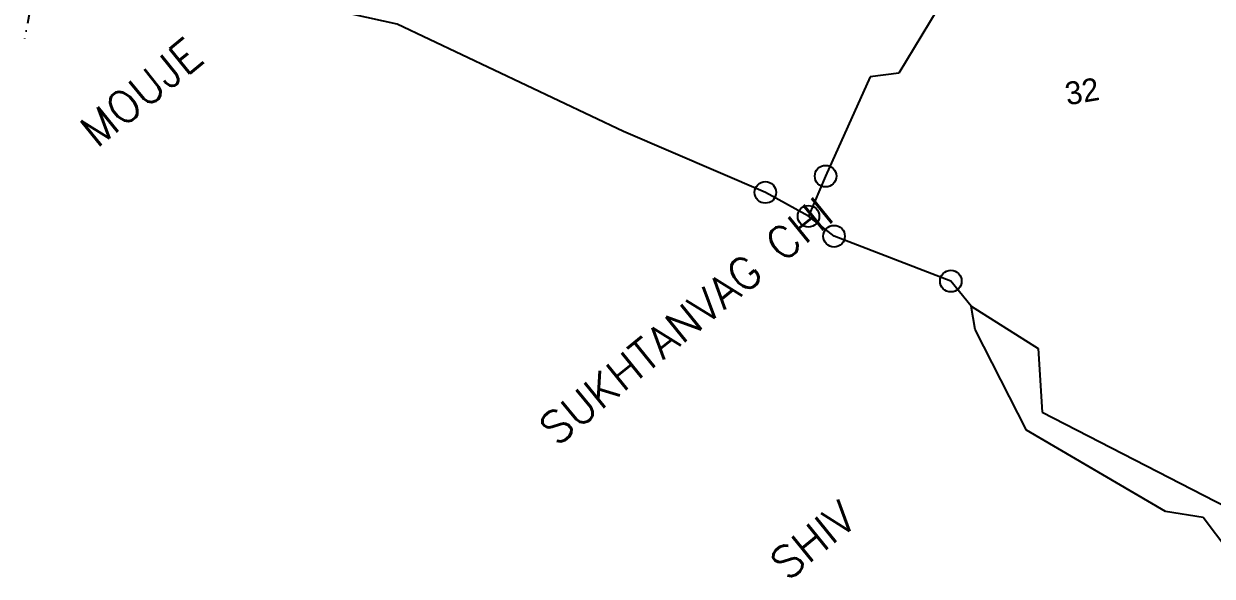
# Model space of a CAD drawing. Header units: metres. Extents: x 354410 to 356152, y 1750270 to 1752236.
# Drawn here: x 354747.5 to 355147.1, y 1750959.8 to 1751145.5 of the extents above; entities that cross this region are included whole.
import ezdxf

# ---------------------------------------------------------------- set-up
doc = ezdxf.new("R2010")
doc.units = ezdxf.units.M
doc.linetypes.add('DIVIDE', pattern=[1.25, 0.5, -0.25, 0, -0.25, 0, -0.25])
for name, color, linetype in [('POLY_PARCEL', 6, 'Continuous'), ('POLY_ROAD', 30, 'Continuous'), ('TEXT_MAPOUT', 7, 'Continuous'), ('TEXT_PARCEL', 7, 'Continuous'), ('V_BOUND_LINE', 7, 'Continuous'), ('V_DIVIDE_LINE', 7, 'DIVIDE')]:
    doc.layers.add(name, color=color, linetype=linetype)
doc.styles.get("Standard").update_dxf_attribs({"font": 'simplex.shx'})
doc.styles.add('TEXT_MAP', font='')
doc.styles.get('TEXT_MAP').set_extended_font_data('Kruti Dev 050')

msp = doc.modelspace()

# ---------------------------------------------------------------- linework, layer by layer
for centre in [(355017.07, 1751094.27), (354996.82, 1751088.81), (355011.31, 1751080.79), (355019.92, 1751074.09), (355059.18, 1751058.99)]:
    msp.add_circle(centre, 3.63)
at = {"layer": 'POLY_PARCEL'}
for p, q in [((355054.59, 1751150.14), (355041.7, 1751128.93)), ((355032.03, 1751127.65), (355017.07, 1751094.27)), ((355041.7, 1751128.93), (355032.03, 1751127.65)), ((355017.07, 1751094.27), (355011.31, 1751080.79))]:
    msp.add_line(p, q, dxfattribs=at)
at = {"layer": 'POLY_ROAD'}
for p, q in [((355066.03, 1751050.63), (355088.57, 1751036.36)), ((355088.57, 1751036.36), (355089.88, 1751014.93)), ((355089.88, 1751014.93), (355152, 1750983.02))]:
    msp.add_line(p, q, dxfattribs=at)
at = {"layer": 'V_BOUND_LINE'}
for p, q in [((354873.07, 1751145.34), (354843.41, 1751151.88)), ((354949.17, 1751109.29), (354873.07, 1751145.34)), ((354996.82, 1751088.81), (354949.17, 1751109.29)), ((355011.31, 1751080.79), (354996.82, 1751088.81)), ((355019.92, 1751074.09), (355011.31, 1751080.79)), ((355059.18, 1751058.99), (355019.92, 1751074.09)), ((355066.03, 1751050.63), (355059.18, 1751058.99)), ((355067.37, 1751042.71), (355066.03, 1751050.63)), ((355084.62, 1751008.95), (355067.37, 1751042.71)), ((355131.4, 1750981.52), (355084.62, 1751008.95)), ((355143.97, 1750979.57), (355131.4, 1750981.52)), ((355152.69, 1750968.14), (355143.97, 1750979.57))]:
    msp.add_line(p, q, dxfattribs=at)
at = {"layer": 'V_DIVIDE_LINE', "ltscale": 10}
msp.add_line((354756.95, 1751187.85), (354747.5, 1751139.23), dxfattribs=at)

# ---------------------------------------------------------------- texts
at = {"layer": 'TEXT_MAPOUT'}
for s, height, p in [('MOUJE', 10.672, (354772.05, 1751103.43)), ('SUKHTANVAG CHI', 10.6724, (354926.56, 1751003.27)), ('SHIV', 10.672, (355004.18, 1750957.98))]:
    msp.add_text(s, height=height, rotation=39.1004, dxfattribs=at).set_placement(p)
at = {"layer": 'TEXT_PARCEL', "style": 'TEXT_MAP'}
msp.add_text('32', height=7.684, rotation=9.5806, dxfattribs=at).set_placement((355098.29, 1751118.05))

doc.saveas('drawing.dxf')
